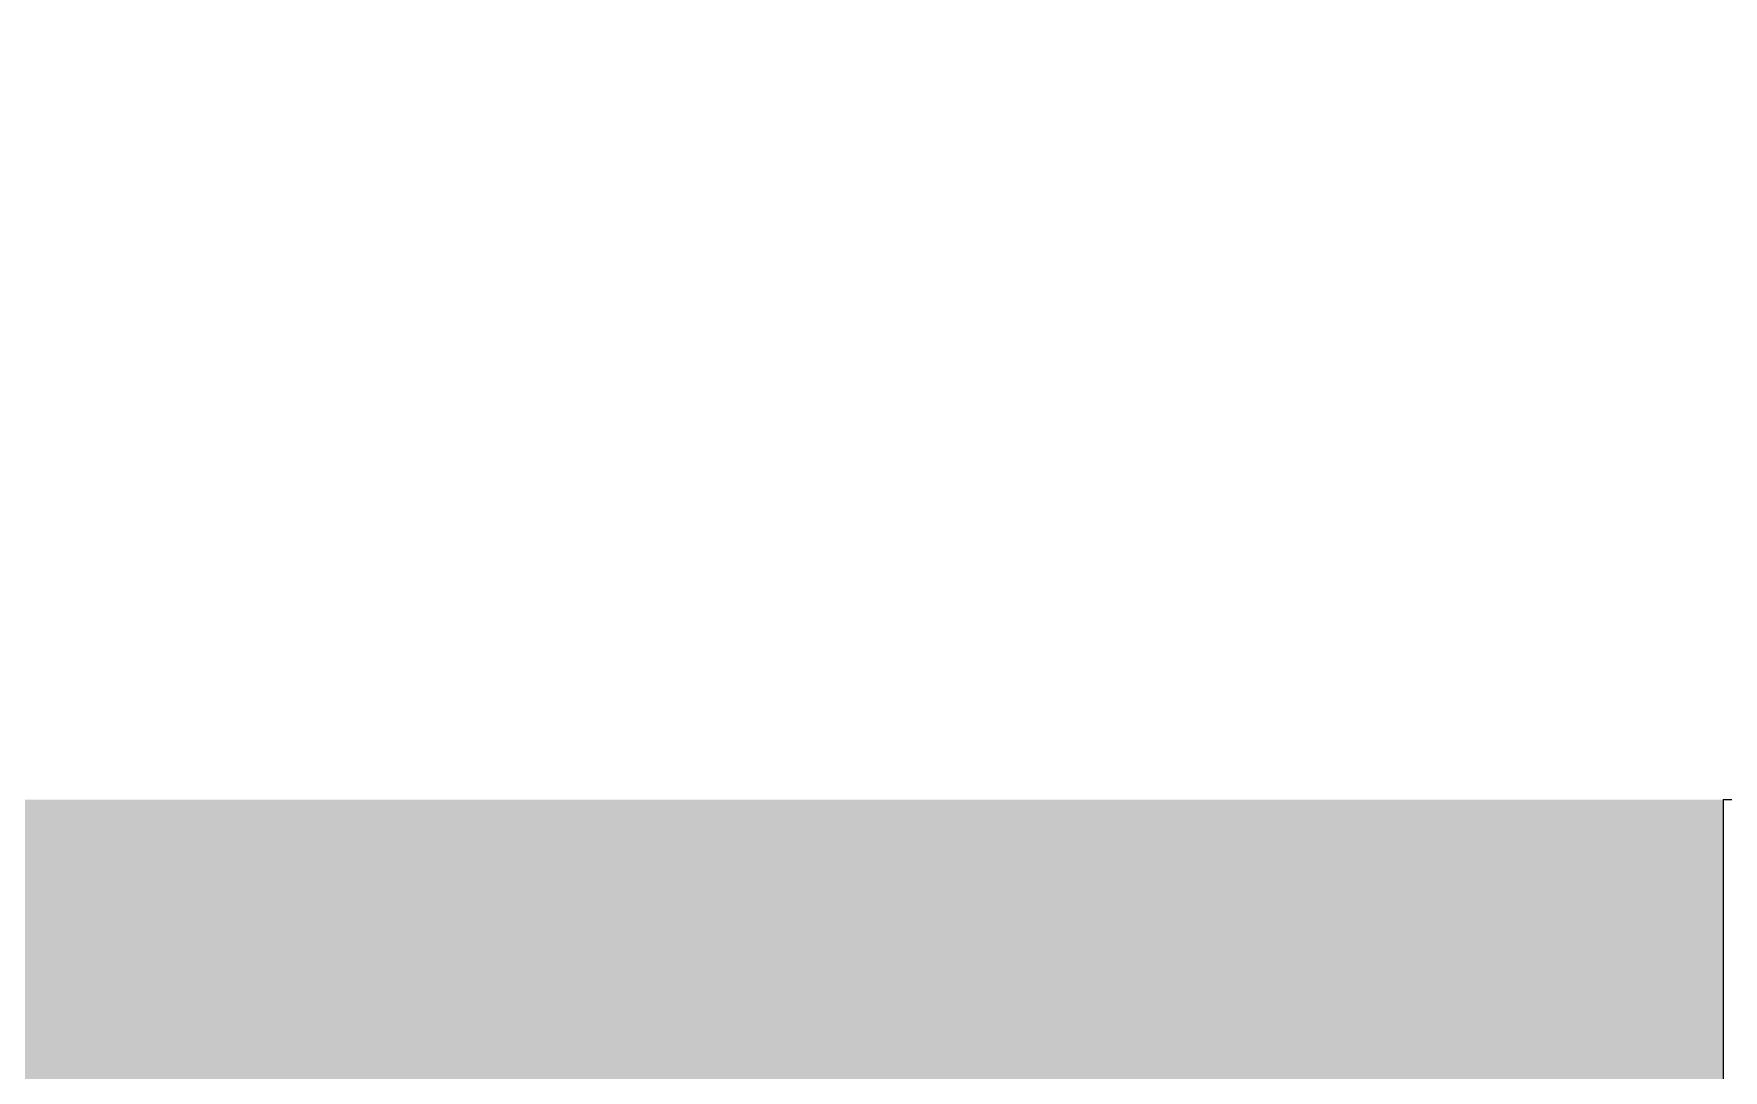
# Model space of a CAD drawing. Header units: millimetres. Extents: x 81773 to 282675, y -8553 to 29000.
# Drawn here: x 109764.34 to 109770, y 6599.09 to 6602.57 of the extents above; entities that cross this region are included whole.
import ezdxf

# ---------------------------------------------------------------- set-up
doc = ezdxf.new("R2010")
doc.units = ezdxf.units.MM
doc.layers.add('A-WALL', color=7, linetype='Continuous', lineweight=9)
doc.layers.add('A-WALL-1', color=9, linetype='Continuous', lineweight=9, true_color=0x808080)
doc.layers.add('I-WALL-2', color=9, linetype='Continuous', lineweight=9, true_color=0x808080)
pattern_1 = [(0, (0, 0), (121.92, 30.48), [10.058, -81.382, 10.058, -81.382, -487.68]), (0, (0, 0), (121.92, 30.48), [-182.88, 10.058, -172.822, 10.058, -81.382, -213.36]), (0, (0, 0), (121.92, 30.48), [-457.2, 10.058, -50.902, 10.058, -142.342]), (120, (45.72, 15.24), (-87.356454, 90.345817), [10.058, -81.382, 10.058, -81.382, -487.68]), (120, (45.72, 15.24), (-87.356454, 90.345817), [-182.88, 10.058, -172.822, 10.058, -81.382, -213.36]), (120, (45.72, 15.24), (-87.356454, 90.345817), [-457.2, 10.058, -50.902, 10.058, -142.342]), (240, (60.96, 76.2), (-34.563546, -120.825817), [10.058, -81.382, 10.058, -81.382, -487.68]), (240, (60.96, 76.2), (-34.563546, -120.825817), [-182.88, 10.058, -172.822, 10.058, -81.382, -213.36]), (240, (60.96, 76.2), (-34.563546, -120.825817), [-457.2, 10.058, -50.902, 10.058, -142.342])]

msp = doc.modelspace()

# ---------------------------------------------------------------- hatches: boundary and pattern name
at = {"layer": 'I-WALL-2'}
h = msp.add_hatch(dxfattribs=at)
h.set_pattern_fill('FP_35', color=256, style=0, pattern_type=2)
h.set_pattern_definition(pattern_1)
h.paths.add_polyline_path([(111909.9999, 6600), (111909.9999, 6620), (111260, 6619.1164), (111260, 6612), (111230, 6612), (111230, 6600), (111908.9999, 6600)])
h.paths.add_polyline_path([(110250, 6600), (110280, 6600), (110280, 6612), (110250, 6612), (110250, 6620), (109749.9999, 6620), (109749.9999, 6600), (109972.7387, 6600)])
h = msp.add_hatch(dxfattribs=at)
h.set_pattern_fill('FP_35', color=256, style=0, pattern_type=2)
h.set_pattern_definition(pattern_1)
h.paths.add_polyline_path([(109769.9999, 100), (109769.9999, 3755), (109757.9999, 3755), (109757.9999, 3700), (109749.9999, 3700), (109749.9999, 100)])
h.paths.add_polyline_path([(109757.9999, 5155), (109769.9999, 5155), (109769.9999, 6600), (109749.9999, 6600), (109750.7617, 5210), (109757.9999, 5210), (109757.9999, 5168.3333)])

# ---------------------------------------------------------------- linework, layer by layer
at = {"layer": 'A-WALL'}
msp.add_line((109769.9999, 6600), (109769.9999, 5155), dxfattribs=at)
at = {"layer": 'A-WALL-1'}
msp.add_line((109769.9999, 6600), (110280, 6600), dxfattribs=at)

doc.saveas('drawing.dxf')
